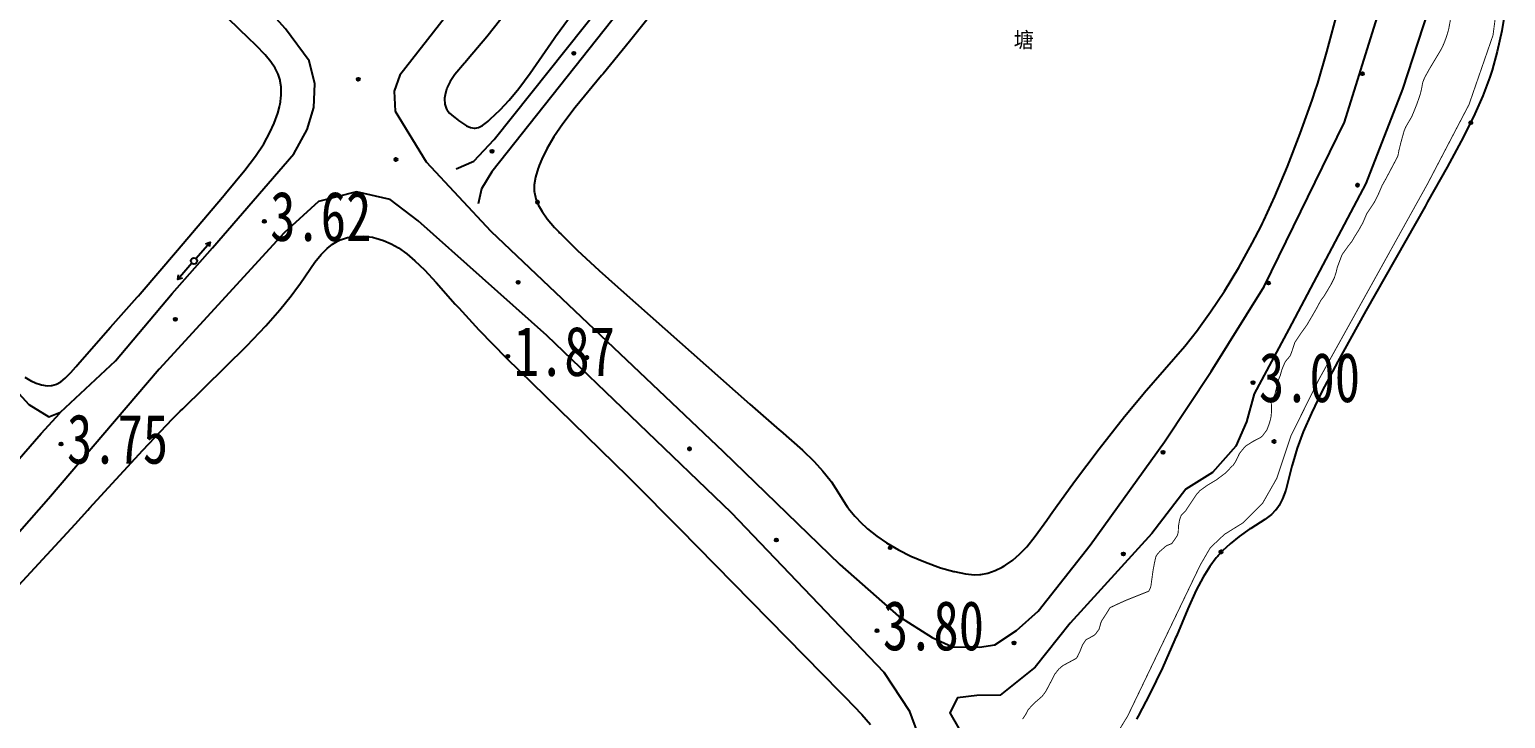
# Model space of a CAD drawing. Header units: metres. Extents: x 494039 to 619385, y 3351420 to 3402703.
# Drawn here: x 594565.8 to 594685, y 3393029.2 to 3393084.8 of the extents above; entities that cross this region are included whole.
import ezdxf
from ezdxf.enums import TextEntityAlignment as Align

# ---------------------------------------------------------------- set-up
doc = ezdxf.new("R2010")
doc.units = ezdxf.units.M
doc.linetypes.add('8521', pattern=[0])
for name, color, linetype in [('210100', 130, 'Continuous'), ('541200', 8, 'Continuous'), ('720100', 8, 'Continuous'), ('760201', 8, '8521')]:
    doc.layers.add(name, color=color, linetype=linetype)
doc.layers.add('710101', color=8, linetype='Continuous', lineweight=0)

# ---------------------------------------------------------------- blocks, each defined once
blk = doc.blocks.new('dy')
blk.add_line((0.5, 0), (4, 0))
blk.add_lwpolyline([(3.31, 0.4), (4, 0), (3.31, -0.4)])
blk.add_circle((0, 0), 0.5)
blk = doc.blocks.new('y13')
blk.add_text('塘', height=2.5).set_placement((-1.67, -1.12))
blk = doc.blocks.new('p_point')
for radius in [0.25, 0.2, 0.15, 0.1, 0.05]:
    blk.add_circle((0, 0), radius)
blk.add_point((0, 0))
blk = doc.blocks.new('1-1&1-2&1-5')
at = {"layer": '210100', "color": 130, "flags": 128}
for points, elevation in [([(594604.85, 3393086.97), (594602.68, 3393084.26), (594601.18, 3393082.47), (594600.93, 3393082.17), (594600.89, 3393082.13), (594600.12, 3393081.2), (594599.74, 3393080.65), (594599.49, 3393080.15), (594599.45, 3393080.05), (594599.44, 3393080.03), (594599.32, 3393079.57), (594599.28, 3393079.29), (594599.28, 3393079.27), (594599.28, 3393079.25), (594599.31, 3393078.81), (594599.41, 3393078.48), (594599.47, 3393078.37), (594599.47, 3393078.36), (594599.48, 3393078.34), (594599.67, 3393078.09), (594599.99, 3393077.81), (594600.35, 3393077.55), (594600.37, 3393077.53), (594600.4, 3393077.51), (594601.05, 3393077.07), (594601.38, 3393076.93), (594601.68, 3393076.87), (594601.7, 3393076.87), (594601.73, 3393076.87), (594601.75, 3393076.87), (594602.02, 3393076.94), (594602.33, 3393077.1), (594602.76, 3393077.43), (594602.81, 3393077.46), (594602.82, 3393077.47), (594602.96, 3393077.6), (594603.77, 3393078.36), (594604.5, 3393079.14), (594605.28, 3393080.09), (594606.2, 3393081.33), (594608.14, 3393084.13), (594608.23, 3393084.27), (594608.61, 3393084.8), (594610.17, 3393086.92)], 2.3), ([(594618.4, 3393089.12), (594614.21, 3393083.87), (594612.08, 3393081.26), (594611.96, 3393081.12), (594609.83, 3393078.56), (594608.83, 3393077.24), (594608.1, 3393076.17), (594607.54, 3393075.22), (594607.14, 3393074.38), (594606.92, 3393073.87), (594606.86, 3393073.69), (594606.84, 3393073.65), (594606.63, 3393072.92), (594606.52, 3393072.3), (594606.52, 3393071.77), (594606.53, 3393071.69), (594606.64, 3393071.18), (594606.84, 3393070.68), (594607.15, 3393070.14), (594607.57, 3393069.55), (594608.17, 3393068.86), (594608.51, 3393068.5), (594608.57, 3393068.44), (594608.66, 3393068.34), (594609.98, 3393067.04), (594611.76, 3393065.39), (594613.27, 3393064.04), (594613.52, 3393063.82), (594623.92, 3393054.59), (594626.31, 3393052.52), (594626.4, 3393052.44), (594628.19, 3393050.87), (594629.13, 3393049.97), (594629.84, 3393049.19), (594630.42, 3393048.45), (594630.49, 3393048.36), (594630.52, 3393048.32), (594631.17, 3393047.29), (594631.8, 3393046.31), (594631.83, 3393046.27), (594631.86, 3393046.23), (594631.88, 3393046.19), (594632.4, 3393045.55), (594632.97, 3393044.96), (594633.29, 3393044.66), (594633.32, 3393044.63), (594633.44, 3393044.53), (594634.19, 3393043.94), (594634.98, 3393043.4), (594635.94, 3393042.84), (594636.94, 3393042.33), (594638.12, 3393041.83), (594639.34, 3393041.39), (594640.42, 3393041.08), (594640.47, 3393041.07), (594641.36, 3393040.89), (594642.08, 3393040.82), (594642.51, 3393040.84), (594642.55, 3393040.84), (594642.59, 3393040.85), (594643.15, 3393040.96), (594643.74, 3393041.15), (594644.3, 3393041.42), (594644.45, 3393041.5), (594644.48, 3393041.52), (594644.59, 3393041.59), (594645.17, 3393042), (594645.71, 3393042.47), (594646.29, 3393043.08), (594646.98, 3393043.93), (594647.91, 3393045.22), (594648.4, 3393045.93), (594648.47, 3393046.03), (594648.61, 3393046.23), (594650.15, 3393048.36), (594652.15, 3393051), (594654.2, 3393053.59), (594655.71, 3393055.4), (594655.79, 3393055.51), (594659.06, 3393059.29), (594660.08, 3393060.56), (594660.2, 3393060.72), (594661.14, 3393062.04), (594662.26, 3393063.73), (594663.41, 3393065.64), (594664.51, 3393067.58), (594665.25, 3393069.02), (594665.34, 3393069.2), (594665.45, 3393069.41), (594666.34, 3393071.36), (594667.35, 3393073.78), (594668.38, 3393076.45), (594669.34, 3393079.14), (594669.64, 3393080.05), (594669.71, 3393080.27), (594669.79, 3393080.52), (594670.54, 3393083.05), (594671.28, 3393085.85)], 2.26), ([(594565.37, 3393056.78), (594565.91, 3393056.46), (594566.13, 3393056.36), (594566.2, 3393056.33), (594566.23, 3393056.32), (594566.73, 3393056.16), (594567.19, 3393056.08), (594567.5, 3393056.09), (594567.53, 3393056.1), (594567.57, 3393056.1), (594567.94, 3393056.21), (594568.28, 3393056.4), (594568.65, 3393056.69), (594569.1, 3393057.14), (594569.5, 3393057.6), (594569.54, 3393057.64), (594569.64, 3393057.77), (594572.31, 3393060.8), (594574.46, 3393063.23), (594574.56, 3393063.34), (594574.7, 3393063.5), (594577.72, 3393067.03), (594581.34, 3393071.31), (594581.48, 3393071.48), (594581.59, 3393071.61), (594583.16, 3393073.5), (594584, 3393074.62), (594584.68, 3393075.62), (594585.18, 3393076.52), (594585.53, 3393077.29), (594585.82, 3393078.09), (594585.94, 3393078.59), (594585.98, 3393078.76), (594585.99, 3393078.8), (594586.08, 3393079.53), (594586.08, 3393080.22), (594586.01, 3393080.66), (594585.99, 3393080.75), (594585.83, 3393081.24), (594585.6, 3393081.71), (594585.25, 3393082.23), (594584.79, 3393082.8), (594584.07, 3393083.55), (594583.38, 3393084.21), (594583.31, 3393084.27), (594582.82, 3393084.74), (594580.46, 3393087.05)], 2.57), ([(594684.96, 3393086.57), (594684.65, 3393084.73), (594684.29, 3393083.06), (594683.88, 3393081.57), (594683.69, 3393080.99), (594683.62, 3393080.77), (594683.12, 3393079.49), (594682.47, 3393078.03), (594681.56, 3393076.18), (594680.25, 3393073.74), (594678.67, 3393070.93), (594678.56, 3393070.72), (594678.46, 3393070.55), (594673.69, 3393062.14), (594673.55, 3393061.9), (594671.41, 3393058.05), (594670.13, 3393055.61), (594669.29, 3393053.88), (594668.63, 3393052.35), (594668.14, 3393051.04), (594667.81, 3393049.95), (594667.73, 3393049.68), (594667.71, 3393049.6), (594667.22, 3393047.66), (594666.96, 3393046.95), (594666.68, 3393046.42), (594666.43, 3393046.06), (594666.39, 3393046.03), (594666.05, 3393045.68), (594665.53, 3393045.28), (594664.39, 3393044.56), (594664.32, 3393044.52), (594663.44, 3393043.91), (594662.72, 3393043.33), (594662.11, 3393042.75), (594661.73, 3393042.35), (594661.69, 3393042.29), (594661.59, 3393042.18), (594661.07, 3393041.49), (594660.53, 3393040.62), (594659.98, 3393039.57), (594659.3, 3393038.08), (594658.38, 3393035.87), (594658.32, 3393035.73), (594658.26, 3393035.59), (594657.25, 3393033.31), (594656.23, 3393031.21), (594655.29, 3393029.4), (594655.15, 3393029.15)], 1.45), ([(594564.91, 3393039.99), (594569.44, 3393044.9), (594570.46, 3393046.03), (594570.61, 3393046.19), (594574.92, 3393050.87), (594577.32, 3393053.4), (594577.93, 3393054.02), (594578.13, 3393054.21), (594583.3, 3393059.3), (594584.85, 3393060.93), (594585.98, 3393062.21), (594586.88, 3393063.34), (594587.41, 3393064.04), (594587.58, 3393064.28), (594587.64, 3393064.37), (594588.81, 3393066.06), (594589.32, 3393066.68), (594589.79, 3393067.17), (594590.24, 3393067.52), (594590.64, 3393067.76), (594590.9, 3393067.88), (594590.95, 3393067.9), (594591.45, 3393068.05), (594592.04, 3393068.14), (594592.75, 3393068.15), (594593.45, 3393068.07), (594593.55, 3393068.05), (594593.72, 3393068.01), (594594.36, 3393067.81), (594594.97, 3393067.54), (594595.55, 3393067.21), (594596.24, 3393066.72), (594596.89, 3393066.17), (594597.65, 3393065.45), (594598.61, 3393064.42), (594600.14, 3393062.68), (594600.42, 3393062.37), (594602.06, 3393060.59), (594604.29, 3393058.31), (594607.37, 3393055.28), (594614.08, 3393048.76), (594614.43, 3393048.41), (594618.26, 3393044.56), (594631.22, 3393031.35), (594631.58, 3393030.99), (594631.66, 3393030.9), (594632.99, 3393029.53), (594633.67, 3393028.73)], 2.46)]:
    blk.add_lwpolyline(points, dxfattribs=dict(at, elevation=elevation))
at = {"layer": '710101', "color": 8, "linetype": 'Continuous', "lineweight": 0, "const_width": 0.075}
for points, elevation in [([(594680.59, 3393086.06), (594680.37, 3393084.87), (594680.32, 3393084.69), (594680.17, 3393084.2), (594680.06, 3393083.91), (594679.95, 3393083.63), (594679.82, 3393083.36), (594679.68, 3393083.1), (594678.84, 3393081.7), (594678.46, 3393081.02), (594678.37, 3393080.82), (594678.27, 3393080.55), (594678.24, 3393080.4), (594678.2, 3393080.16), (594678.14, 3393079.87), (594678.06, 3393079.58), (594678, 3393079.39), (594677.78, 3393078.77), (594677.4, 3393077.83), (594677.38, 3393077.79), (594676.91, 3393076.99), (594676.86, 3393076.88), (594676.76, 3393076.62), (594676.5, 3393075.68), (594676.39, 3393075.23), (594676.36, 3393075.13), (594676.32, 3393074.92), (594676.29, 3393074.73), (594676.24, 3393074.57), (594675.31, 3393072.81), (594675, 3393072.26), (594674.68, 3393071.52), (594674.35, 3393070.87), (594673.81, 3393070.06), (594673.75, 3393069.97), (594673.44, 3393069.24), (594673.08, 3393068.6), (594672.81, 3393068.18), (594672.57, 3393067.76), (594672.28, 3393067.39), (594671.78, 3393066.69), (594671.7, 3393066.51), (594671.39, 3393065.68), (594671.37, 3393065.63), (594671.29, 3393065.28), (594671.24, 3393065.12), (594671.14, 3393064.8), (594670.87, 3393064.26), (594670.32, 3393063.34), (594670.3, 3393063.31), (594670.04, 3393062.96), (594669.64, 3393062.22), (594668.94, 3393061.02), (594668.31, 3393060.13), (594668.13, 3393059.86), (594667.94, 3393059.57), (594667.76, 3393059), (594667.69, 3393058.8), (594667.64, 3393058.67), (594667.55, 3393058.47), (594667.22, 3393058.08), (594667.12, 3393057.91), (594666.94, 3393057.48), (594666.9, 3393057.37), (594666.83, 3393057.14), (594666.77, 3393056.91), (594666.65, 3393056.62), (594666.55, 3393056.33), (594666.45, 3393055.85), (594666.41, 3393055.69), (594666.32, 3393055.33), (594666.06, 3393054.87), (594666.04, 3393054.81), (594666.04, 3393054.74), (594666.06, 3393054.44), (594666.07, 3393054.3), (594666.07, 3393054.15), (594666.07, 3393054), (594666.05, 3393053.85), (594666.03, 3393053.63), (594666.01, 3393053.5), (594665.91, 3393053.11), (594665.81, 3393052.83), (594665.72, 3393052.6), (594665.68, 3393052.5), (594665.42, 3393052.15), (594665.35, 3393052.05), (594665.21, 3393051.92), (594664.56, 3393051.58), (594664.05, 3393051.26), (594663.89, 3393051.13), (594663.54, 3393050.69), (594663.46, 3393050.58), (594663.19, 3393050.01), (594663.08, 3393049.83), (594662.96, 3393049.66), (594662.81, 3393049.52), (594662.81, 3393049.52), (594662.37, 3393049.05), (594661.61, 3393048.48), (594660.89, 3393048.05), (594660.28, 3393047.61), (594659.99, 3393047.29), (594659.26, 3393046.19), (594659.26, 3393046.19), (594659.14, 3393046), (594658.81, 3393045.66), (594658.77, 3393045.62), (594658.67, 3393045.34), (594658.64, 3393045.25), (594658.62, 3393045.16), (594658.58, 3393044.92), (594658.57, 3393044.86), (594658.55, 3393044.77), (594658.55, 3393044.72), (594658.53, 3393044.3), (594658.52, 3393044.24), (594658.5, 3393044.12), (594658.43, 3393043.95), (594658.36, 3393043.84), (594658.01, 3393043.34), (594657.57, 3393043.16), (594657.04, 3393042.7), (594656.96, 3393042.61), (594656.8, 3393042.42), (594656.72, 3393042.27), (594656.61, 3393041.78), (594656.5, 3393041.19), (594656.48, 3393041.06), (594656.33, 3393039.96), (594656.29, 3393039.78), (594656.14, 3393039.49), (594654.2, 3393038.71), (594653.5, 3393038.39), (594653.08, 3393038.19), (594653.01, 3393038.14), (594652.66, 3393037.58), (594652.35, 3393037.11), (594652.27, 3393036.91), (594652.22, 3393036.72), (594652.14, 3393036.43), (594651.85, 3393036.03), (594651.77, 3393035.95), (594651.27, 3393035.67), (594651.12, 3393035.6), (594651.06, 3393035.54), (594650.8, 3393035.16), (594650.58, 3393034.61), (594650.37, 3393034.17), (594650.28, 3393034.06), (594649.26, 3393033.51), (594649.17, 3393033.45), (594648.87, 3393033.19), (594648.56, 3393032.79), (594648.35, 3393032.37), (594648.16, 3393032.02), (594647.87, 3393031.47), (594647.75, 3393031.28), (594647.52, 3393030.99), (594647, 3393030.54), (594646.55, 3393030.08), (594646.41, 3393029.92), (594646.21, 3393029.54), (594645.96, 3393029.17)], 2), ([(594683.49, 3393106.3), (594684.43, 3393100.28), (594684.71, 3393096.15), (594684.75, 3393091.4), (594684.33, 3393087.27), (594683.95, 3393084.38), (594682.01, 3393078.78), (594678.64, 3393072.34), (594669.85, 3393056.52), (594667.62, 3393052.01), (594666.48, 3393048.59), (594665.34, 3393046.59), (594663.74, 3393045), (594662.26, 3393044.08), (594661.12, 3393043), (594660.32, 3393041.63), (594654.44, 3393029.4), (594649.19, 3393020.85), (594643.02, 3393010.67), (594631.55, 3392990.71), (594626.25, 3392981.04), (594618.6, 3392970.32), (594614.51, 3392963.52), (594611.86, 3392959.66)], 1)]:
    blk.add_lwpolyline(points, dxfattribs=dict(at, elevation=elevation))
at = {"layer": '720100', "color": 8}
for p in [(594609.72, 3393082.92, 2.2), (594592.31, 3393080.83, 3.47), (594673.4, 3393081.27, 3.14), (594682.16, 3393077.33, 0.9), (594603.11, 3393075.01, 2.47), (594595.35, 3393074.35, 3.45), (594673.01, 3393072.28, 2.97), (594606.79, 3393070.9, 1.73), (594584.72, 3393069.35, 3.62), (594605.22, 3393064.43, 3.54), (594665.82, 3393064.38, 2.93), (594577.53, 3393061.45, 3.72), (594604.39, 3393058.45, 1.87), (594610.76, 3393058.36, 3.6), (594664.57, 3393056.33, 3), (594568.31, 3393051.37, 3.75), (594619.06, 3393050.99, 3.68), (594666.27, 3393051.58, 1.51), (594657.3, 3393050.71, 2.87), (594626.07, 3393043.62, 3.72), (594635.27, 3393043, 1.73), (594661.99, 3393042.67, 0.9), (594654.1, 3393042.5, 3.04), (594634.2, 3393036.3, 3.8), (594645.27, 3393035.31, 3.23)]:
    blk.add_point(p, dxfattribs=at)
at = {"layer": '760201', "color": 8, "flags": 128}
for points, elevation in [([(594600.22, 3393073.6), (594601.63, 3393074.22), (594603.28, 3393075.96), (594620.83, 3393098), (594647.24, 3393131.29), (594652.06, 3393137.3), (594652.56, 3393138.35), (594652.72, 3393139.02), (594652.69, 3393139.45), (594649.73, 3393142.47), (594647.17, 3393143.78), (594646.06, 3393144.02), (594644.82, 3393143.5), (594641.97, 3393140.29), (594616.34, 3393107.6), (594595.67, 3393081.16), (594595.21, 3393079.86), (594595.3, 3393078.25), (594597.78, 3393074.17), (594603.01, 3393068.56), (594621.77, 3393050.77), (594631.2, 3393041.64), (594635.93, 3393037.48), (594638.67, 3393035.76), (594640.3, 3393035), (594642.47, 3393034.97), (594643.73, 3393035.16), (594645.46, 3393036.32), (594647.22, 3393037.89), (594651.43, 3393043.22), (594657.41, 3393051.56), (594661.2, 3393057.24), (594665.47, 3393064.1), (594671.97, 3393077.35), (594674.59, 3393085.82), (594675.88, 3393090.99), (594676.7, 3393101.38), (594675.98, 3393107.34), (594674.58, 3393113.07), (594671.52, 3393119.89), (594665.8, 3393128.18), (594658.73, 3393135.6), (594656.6, 3393137.28), (594654.79, 3393137.51), (594653.72, 3393136.93), (594652.75, 3393135.87), (594631.83, 3393109.44), (594612.79, 3393085.58), (594603.1, 3393073.35), (594602.27, 3393071.97), (594601.99, 3393070.78)], 3.13), ([(594670.27, 3393126.45), (594672.35, 3393123.87), (594676.26, 3393117.27), (594678.48, 3393111.16), (594679.87, 3393106.07), (594680.24, 3393099.31), (594679.95, 3393090.2), (594676.65, 3393080.03), (594673.68, 3393072.4), (594667.45, 3393060.65), (594664.65, 3393055.43), (594664.03, 3393053.18), (594663.17, 3393051.19), (594661.29, 3393049.07), (594659.14, 3393047.73), (594656.39, 3393044.15), (594649.8, 3393036.9), (594646.98, 3393033.36), (594644.16, 3393031.1), (594642.26, 3393031.08), (594640.69, 3393030.87), (594640.09, 3393029.67), (594640.8, 3393028.41), (594641.22, 3393025.24), (594640.41, 3393018.42), (594638.84, 3393014.55), (594634.5, 3393008.14), (594627.85, 3392997.28), (594619.31, 3392982.52), (594607.87, 3392963.72)], 4.09), ([(594519.59, 3393058.23), (594525.13, 3393052.66), (594534.15, 3393042.94), (594545.21, 3393031.73), (594546.52, 3393030.97), (594547.18, 3393030.85), (594548.43, 3393031.57), (594556.37, 3393040.36), (594566.69, 3393052.23), (594568.21, 3393053.88)], 4.17)]:
    blk.add_lwpolyline(points, dxfattribs=dict(at, elevation=elevation))
for points, elevation in [([(594554.3, 3393117.06), (594544.78, 3393127.39), (594540.76, 3393131.34), (594538.75, 3393133.05), (594536.95, 3393134.22), (594534.94, 3393134.89), (594532.43, 3393135.23), (594529.47, 3393134.28), (594526.83, 3393132.29), (594515.22, 3393120.09), (594514.2, 3393118.71), (594513.46, 3393117.57), (594513.73, 3393115.74), (594514.85, 3393113.93), (594531.86, 3393094.77), (594555.34, 3393065.93), (594565.71, 3393054.57), (594567.31, 3393053.57), (594568.26, 3393053.94), (594572.7, 3393058.09), (594577.28, 3393063.52), (594580.54, 3393067.22), (594587.11, 3393074.8), (594588.18, 3393076.77), (594588.71, 3393078.55), (594588.81, 3393080.47), (594588.34, 3393082.31), (594586.43, 3393084.9), (594577.38, 3393094.96), (594565.83, 3393106.08), (594557.43, 3393114.08)], 3.83), ([(594567.3, 3393046.94), (594558.68, 3393037.17), (594554.51, 3393032.44), (594553.28, 3393030.52), (594552.79, 3393029.08), (594552.7, 3393026.94), (594553.43, 3393024.77), (594554.98, 3393022.2), (594561.54, 3393015.11), (594587.23, 3392988.11), (594599.68, 3392976.17), (594602.56, 3392974.38), (594604.32, 3392974.43), (594605.85, 3392974.71), (594607.88, 3392975.97), (594610.88, 3392978.58), (594614.61, 3392983.02), (594619.66, 3392990.62), (594628.68, 3393005.07), (594631.47, 3393009.17), (594634.15, 3393012.6), (594635.8, 3393016), (594637.41, 3393019.79), (594638.17, 3393023.54), (594638.15, 3393026.29), (594636.85, 3393029.79), (594634.79, 3393032.93), (594622.45, 3393045.82), (594607.55, 3393060.14), (594597.16, 3393069.4), (594594.89, 3393071.11), (594592.16, 3393071.73), (594589.11, 3393070.97), (594586.32, 3393068.42), (594576.24, 3393057.42)], 4.28)]:
    blk.add_lwpolyline(points, close=True, dxfattribs=dict(at, elevation=elevation))
at = {"color": 8, "linetype": 'Continuous', "xscale": 0.5, "yscale": 0.5, "zscale": 0.5}
blk.add_blockref('y13', (594646.08, 3393083.94), dxfattribs=at)
at = {"layer": '541200', "color": 8, "linetype": 'Continuous', "xscale": 0.5, "yscale": 0.5, "zscale": 0.5}
for rotation in [49.3431158325649, 229.0254266034915]:
    blk.add_blockref('dy', (594579.04, 3393066.16), dxfattribs=dict(at, rotation=rotation))
at = {"layer": '720100', "color": 8, "linetype": 'Continuous', "xscale": 0.5, "yscale": 0.5, "zscale": 0.5}
for p in [(594609.72, 3393082.92, 2.2), (594592.31, 3393080.83, 3.47), (594673.4, 3393081.27, 3.14), (594682.16, 3393077.33, 0.9), (594603.11, 3393075.01, 2.47), (594595.35, 3393074.35, 3.45), (594673.01, 3393072.28, 2.97), (594606.79, 3393070.9, 1.73), (594584.72, 3393069.35, 3.62), (594605.22, 3393064.43, 3.54), (594665.82, 3393064.38, 2.93), (594577.53, 3393061.45, 3.72), (594604.39, 3393058.45, 1.87), (594610.76, 3393058.36, 3.6), (594664.57, 3393056.33, 3), (594568.31, 3393051.37, 3.75), (594619.06, 3393050.99, 3.68), (594657.3, 3393050.71, 2.87), (594626.07, 3393043.62, 3.72), (594635.27, 3393043, 1.73), (594654.1, 3393042.5, 3.04), (594661.99, 3393042.67, 0.9), (594634.2, 3393036.3, 3.8), (594645.27, 3393035.31, 3.23)]:
    blk.add_blockref('p_point', p, dxfattribs=at)
at = {"layer": '720100', "color": 8, "xscale": 0.5, "yscale": 0.5, "zscale": 0.5}
blk.add_blockref('p_point', (594666.27, 3393051.58, 1.51), dxfattribs=at)
at = {"layer": '720100', "color": 8, "width": 0.75}
for s, p in [('3.62', (594585.2, 3393069.77, 3.62)), ('1.87', (594604.87, 3393058.87, 1.87)), ('3.00', (594665.05, 3393056.76, 3)), ('3.75', (594568.79, 3393051.79, 3.75)), ('3.80', (594634.68, 3393036.72, 3.8))]:
    blk.add_text(s, height=4, dxfattribs=at).set_placement(p, align=Align.MIDDLE_LEFT)

msp = doc.modelspace()

# ---------------------------------------------------------------- block references
msp.add_blockref('1-1&1-2&1-5', (0, 0))

doc.saveas('drawing.dxf')
